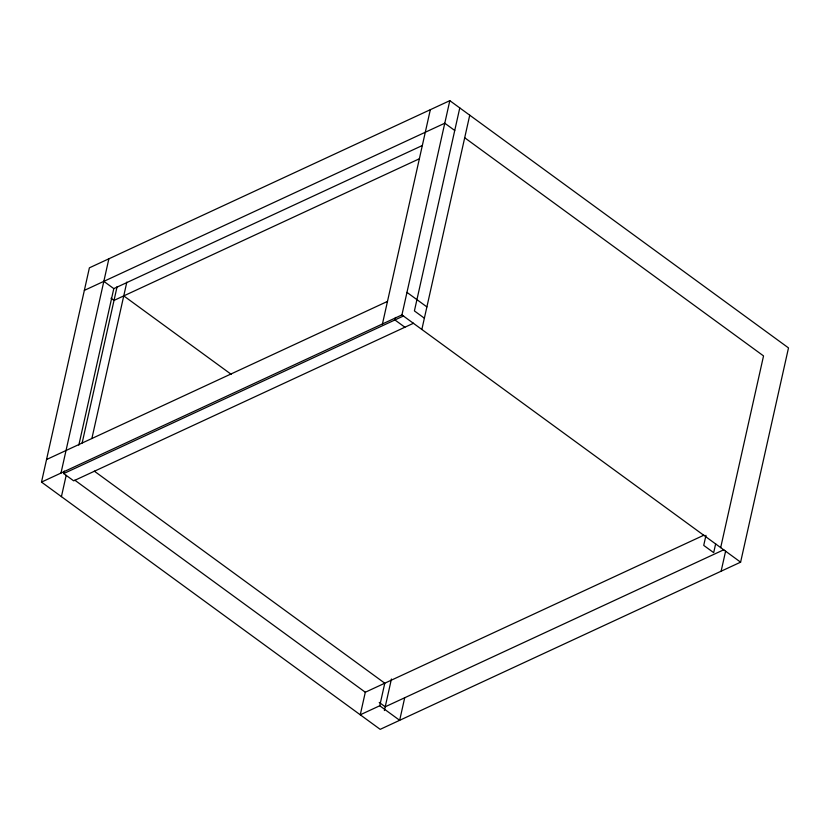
<?xml version="1.0" encoding="UTF-8"?>
<svg xmlns="http://www.w3.org/2000/svg" width="830" height="830" viewBox="0 0 830 830"><rect width="100%" height="100%" fill="white"/><g stroke="black" fill="none" stroke-linecap="round" stroke-linejoin="round"><path stroke-width="1.25" d="M41.5 482.095L89.391 267.831L449.819 100.658L788.5 347.905L740.609 562.169L380.182 729.342L41.5 482.095L401.928 314.923L449.819 100.658M60.984 473.059L108.875 258.794M413.548 323.212L73.683 480.84L63.723 473.567L64.284 471.067M61.42 496.641L66.182 475.341M78.808 445.15L113.793 288.622L422.346 145.509M82.129 443.054L117.103 286.62M91.871 438.541L126.834 282.107M382.443 323.959L430.334 109.695M395.485 317.454L394.924 319.955L404.884 327.228M459.779 107.931L414.409 310.918L424.369 318.191M421.848 329.469L469.739 115.204M703.892 535.194L365.304 692.241L360.262 714.796L379.746 705.759L384.788 683.204L94.309 471.15M384.383 710.542L391.428 679.013M404.708 697.75L399.666 720.305L379.746 705.759M705.967 535.36L703.726 545.393L713.686 552.655L715.657 543.837M720.679 547.634L763.538 355.914L464.696 137.759M721.125 571.206L725.607 551.162M84.349 290.386L444.776 123.214L454.736 130.486M419.409 158.758L114.021 300.408L111.033 298.229M46.542 459.54L387.486 301.404M63.723 473.567L403.577 315.94M723.822 549.74L385.224 706.787L379.248 702.429M406.959 292.368L426.89 306.913M401.928 314.923L740.609 562.169M103.833 281.349L113.793 288.622M123.753 295.885L231.383 374.455M74.825 480.186L365.304 692.241"/></g></svg>
